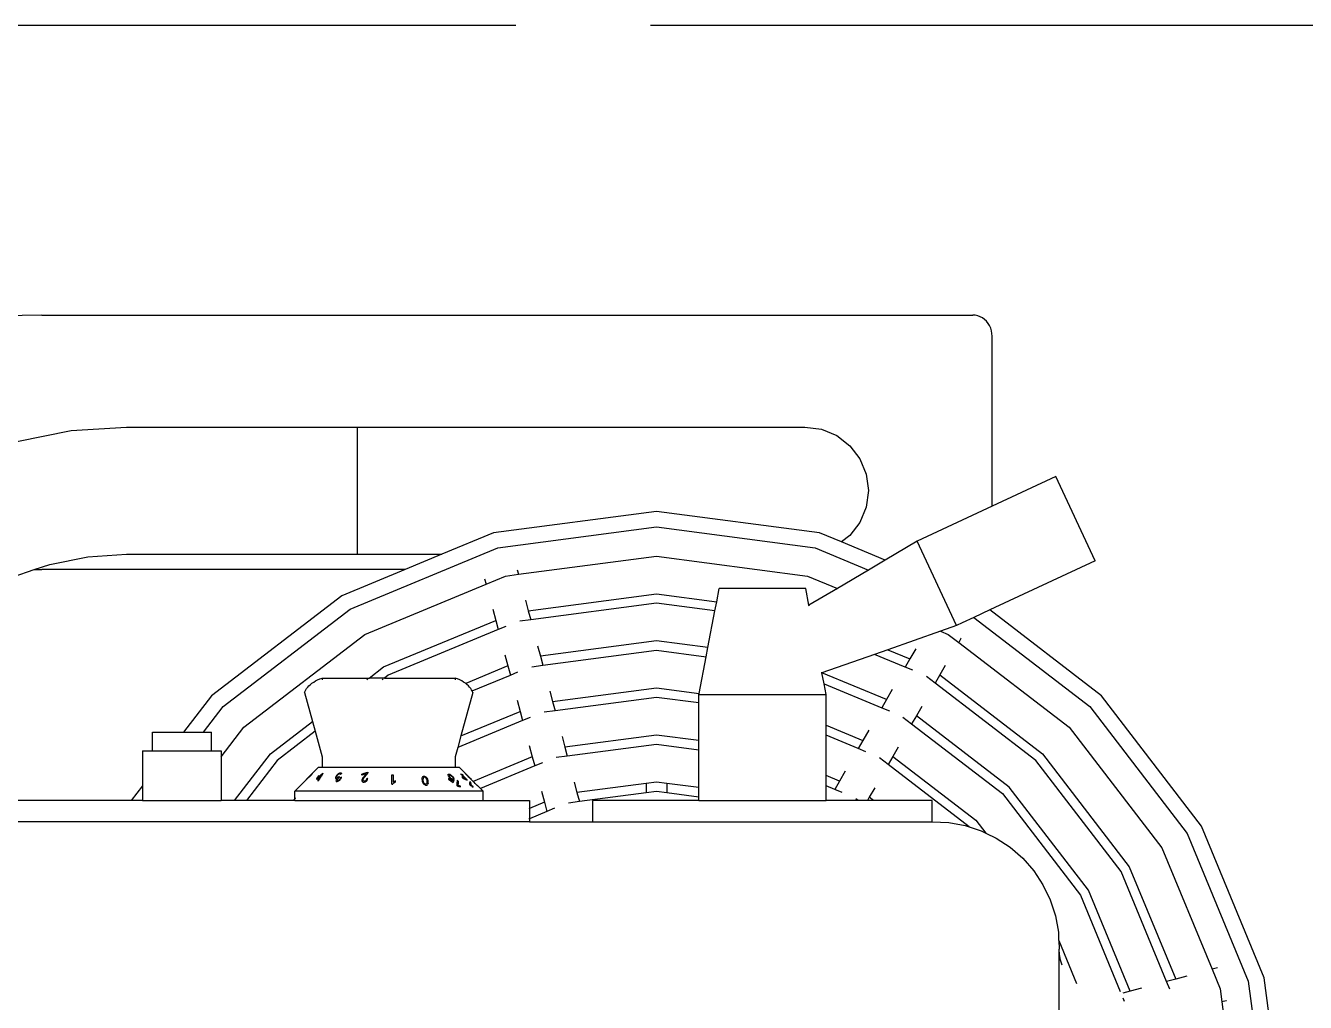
# Model space of a CAD drawing. Header units: millimetres. Extents: x 44692 to 659456, y -26273 to 96111.
# Drawn here: x 258640.4 to 259122.4, y -8100.8 to -7733 of the extents above; entities that cross this region are included whole.
import ezdxf

# ---------------------------------------------------------------- set-up
doc = ezdxf.new("R2010")
doc.units = ezdxf.units.MM
doc.header["$LTSCALE"] = 100
doc.linetypes.add('DASHEDX2', pattern=[3.048, 2.54, -0.508])
doc.layers.add('Area proceso', color=90, linetype='DASHEDX2')
doc.layers.add('Maquinas', color=200, linetype='Continuous')

msp = doc.modelspace()

# ---------------------------------------------------------------- linework, layer by layer
at = {"layer": 'Area proceso'}
msp.add_line((259129.787, -7733.017), (258313.787, -7733.017), dxfattribs=at)
at = {"layer": 'Maquinas'}
for p, q in [((258646.502, -7842.003), (258631.702, -7842.283)), ((258646.502, -7842.003), (258889.753, -7842.003)), ((258711.633, -7842.003), (258711.633, -7842.071)), ((258889.753, -7842.071), (258889.753, -7842.003)), ((258889.753, -7842.003), (258997.089, -7842.003)), ((258998.045, -7842.071), (258997.089, -7842.003)), ((258998.984, -7842.275), (258998.045, -7842.071)), ((258999.892, -7842.61), (258998.984, -7842.275)), ((259000.751, -7843.072), (258999.892, -7842.61)), ((259001.547, -7843.652), (259000.751, -7843.072)), ((259002.268, -7844.341), (259001.547, -7843.652)), ((259002.899, -7845.126), (259002.268, -7844.341)), ((259003.431, -7845.994), (259002.899, -7845.126)), ((259003.855, -7846.931), (259003.431, -7845.994)), ((259004.163, -7847.919), (259003.855, -7846.931)), ((259004.35, -7848.943), (259004.163, -7847.919)), ((259004.413, -7849.985), (259004.35, -7848.943)), ((259004.413, -7914.021), (259004.413, -7849.985)), ((258657.594, -7885.533), (258678.433, -7884.167)), ((258678.433, -7884.167), (258765.279, -7884.167)), ((258765.279, -7884.167), (258933.885, -7884.167)), ((258765.279, -7884.167), (258765.279, -7932.064)), ((258933.885, -7884.167), (258940.083, -7884.983)), ((258940.083, -7884.983), (258945.859, -7887.376)), ((258637.111, -7889.607), (258657.594, -7885.533)), ((258945.859, -7887.376), (258950.819, -7891.182)), ((258950.819, -7891.182), (258954.625, -7896.141)), ((258954.625, -7896.141), (258957.018, -7901.917)), ((258957.018, -7901.917), (258957.834, -7908.116)), ((259028.412, -7902.83), (259004.413, -7914.021)), ((259043.189, -7934.519), (259028.412, -7902.83)), ((258957.834, -7908.116), (258957.018, -7914.314)), ((259004.413, -7914.021), (258976.217, -7927.169)), ((258878.005, -7915.916), (258816.673, -7923.99)), ((258939.337, -7923.99), (258878.005, -7915.916)), ((258957.018, -7914.314), (258954.625, -7920.09)), ((258818.285, -7929.658), (258878.005, -7921.796)), ((258878.005, -7921.796), (258937.725, -7929.658)), ((258954.625, -7920.09), (258950.819, -7925.05)), ((258816.673, -7923.99), (258797.18, -7932.064)), ((258947.691, -7927.45), (258939.337, -7923.99)), ((258950.819, -7925.05), (258947.691, -7927.45)), ((258964.172, -7934.277), (258947.691, -7927.45)), ((258976.217, -7927.169), (258964.172, -7934.277)), ((258990.994, -7958.858), (258976.217, -7927.169)), ((258649.507, -7935.872), (258663.846, -7933.02)), ((258663.846, -7933.02), (258678.433, -7932.064)), ((258678.433, -7932.064), (258765.279, -7932.064)), ((258762.635, -7952.709), (258818.285, -7929.658)), ((258765.279, -7932.064), (258797.18, -7932.064)), ((258797.18, -7932.064), (258783.34, -7937.797)), ((258826.038, -7939.625), (258878.005, -7932.784)), ((258878.005, -7932.784), (258934.881, -7940.272)), ((258937.725, -7929.658), (258957.864, -7938)), ((258635.664, -7940.572), (258643.681, -7937.85)), ((258643.681, -7937.85), (258649.507, -7935.872)), ((258643.681, -7937.85), (258646.502, -7937.797)), ((258783.34, -7937.797), (258646.502, -7937.797)), ((258711.633, -7937.729), (258711.633, -7937.797)), ((258783.34, -7937.797), (258759.52, -7947.664)), ((258825.586, -7937.936), (258826.038, -7939.625)), ((258957.864, -7938), (258946.124, -7944.929)), ((258964.172, -7934.277), (258957.864, -7938)), ((259043.189, -7934.519), (259003.486, -7953.032)), ((258813.253, -7941.261), (258813.802, -7943.307)), ((258813.802, -7943.307), (258821.129, -7940.272)), ((258821.129, -7940.272), (258826.038, -7939.625)), ((258934.881, -7940.272), (258946.124, -7944.929)), ((258759.52, -7947.664), (258710.442, -7985.323)), ((258768.129, -7962.225), (258813.802, -7943.307)), ((258829.708, -7953.32), (258878.005, -7946.961)), ((258878.005, -7946.961), (258900.681, -7949.947)), ((258900.681, -7949.947), (258901.634, -7944.982)), ((258934.204, -7944.982), (258901.634, -7944.982)), ((258935.409, -7951.253), (258934.204, -7944.982)), ((258946.124, -7944.929), (258935.409, -7951.253)), ((258714.847, -7989.378), (258762.635, -7952.709)), ((258828.652, -7949.378), (258829.708, -7953.32)), ((258878.005, -7950.506), (258830.625, -7956.743)), ((258900.017, -7953.404), (258878.005, -7950.506)), ((258900.017, -7953.404), (258900.681, -7949.947)), ((258935.476, -7951.602), (258935.409, -7951.253)), ((258775.218, -7974.503), (258817.471, -7957.001)), ((258816.335, -7952.763), (258817.471, -7957.001)), ((258817.471, -7957.001), (258818.388, -7960.425)), ((258830.625, -7956.743), (258826.51, -7957.285)), ((258829.708, -7953.32), (258830.625, -7956.743)), ((258897.362, -7967.232), (258900.017, -7953.404)), ((258997.459, -7955.843), (258993.086, -7957.882)), ((259003.486, -7953.032), (258997.459, -7955.843)), ((258997.459, -7955.843), (259041.163, -7989.378)), ((259045.568, -7985.323), (259003.486, -7953.032)), ((258722.616, -7997.148), (258768.129, -7962.225)), ((258818.388, -7960.425), (258776.99, -7977.573)), ((258821.249, -7959.24), (258818.388, -7960.425)), ((258984.926, -7961.001), (258965.099, -7968.003)), ((258990.994, -7958.858), (258984.926, -7961.001)), ((258984.926, -7961.001), (258987.881, -7962.225)), ((258987.881, -7962.225), (258991.81, -7965.239)), ((258993.086, -7957.882), (258990.994, -7958.858)), ((258833.238, -7966.496), (258834.294, -7970.438)), ((258878.005, -7964.683), (258834.294, -7970.438)), ((258897.362, -7967.232), (258878.005, -7964.683)), ((258992.633, -7963.85), (258991.81, -7965.239)), ((258991.81, -7965.239), (259033.393, -7997.148)), ((258992.633, -7963.85), (258992.684, -7963.725)), ((258820.922, -7969.881), (258822.058, -7974.119)), ((258834.294, -7970.438), (258835.212, -7973.862)), ((258835.212, -7973.862), (258878.005, -7968.228)), ((258878.005, -7968.228), (258896.699, -7970.689)), ((258894.044, -7984.517), (258896.699, -7970.689)), ((258896.699, -7970.689), (258897.362, -7967.232)), ((258960.143, -7969.753), (258940.316, -7976.755)), ((258965.099, -7968.003), (258960.143, -7969.753)), ((258971.693, -7974.538), (258960.143, -7969.753)), ((258965.099, -7968.003), (258973.465, -7971.468)), ((258973.465, -7971.468), (258971.693, -7974.538)), ((258975.659, -7967.669), (258973.465, -7971.468)), ((258769.778, -7978.677), (258775.218, -7974.503)), ((258822.058, -7974.119), (258806.141, -7980.712)), ((258822.058, -7974.119), (258822.975, -7977.543)), ((258822.975, -7977.543), (258825.836, -7976.358)), ((258831.097, -7974.403), (258835.212, -7973.862)), ((258940.316, -7976.755), (258940.241, -7976.425)), ((258964.604, -7986.816), (258940.316, -7976.755)), ((258941.097, -7980.883), (258940.316, -7976.755)), ((258974.554, -7975.723), (258971.693, -7974.538)), ((258986.761, -7973.984), (258984.721, -7977.518)), ((258746.635, -7982.057), (258747.101, -7981.561)), ((258747.101, -7981.561), (258747.634, -7981.082)), ((258747.634, -7981.082), (258748.229, -7980.622)), ((258748.229, -7980.622), (258748.886, -7980.183)), ((258748.886, -7980.183), (258749.601, -7979.767)), ((258749.601, -7979.767), (258750.37, -7979.376)), ((258750.37, -7979.376), (258751.19, -7979.012)), ((258751.19, -7979.012), (258752.058, -7978.677)), ((258752.058, -7978.677), (258769.778, -7978.677)), ((258752.058, -7979.012), (258752.058, -7979.376)), ((258768.867, -7979.376), (258769.341, -7979.012)), ((258775.55, -7978.677), (258769.778, -7978.677)), ((258775.114, -7979.012), (258774.639, -7979.376)), ((258776.99, -7977.573), (258775.55, -7978.677)), ((258775.55, -7978.677), (258802.195, -7978.677)), ((258803.063, -7979.012), (258802.195, -7978.677)), ((258802.195, -7979.012), (258802.195, -7979.376)), ((258803.883, -7979.376), (258803.063, -7979.012)), ((258804.652, -7979.767), (258803.883, -7979.376)), ((258805.367, -7980.183), (258804.652, -7979.767)), ((258806.024, -7980.622), (258805.367, -7980.183)), ((258806.141, -7980.712), (258806.024, -7980.622)), ((258806.619, -7981.082), (258806.141, -7980.712)), ((258807.152, -7981.561), (258806.619, -7981.082)), ((258807.618, -7982.057), (258807.152, -7981.561)), ((258808.549, -7983.518), (258822.975, -7977.543)), ((258941.097, -7980.883), (258962.832, -7989.885)), ((258941.868, -7984.896), (258941.097, -7980.883)), ((258982.949, -7980.587), (258979.656, -7978.06)), ((258984.721, -7977.518), (258982.949, -7980.587)), ((259020.862, -8009.679), (258982.949, -7980.587)), ((258984.721, -7977.518), (259023.368, -8007.173)), ((258710.442, -7985.323), (258699.909, -7999.049)), ((258745.469, -7984.164), (258745.653, -7983.624)), ((258745.469, -7984.164), (258748.44, -7995.05)), ((258745.653, -7983.624), (258745.909, -7983.091)), ((258745.909, -7983.091), (258746.237, -7982.568)), ((258746.237, -7982.568), (258746.635, -7982.057)), ((258808.784, -7984.164), (258804.331, -8000.48)), ((258808.016, -7982.568), (258807.618, -7982.057)), ((258808.344, -7983.091), (258808.016, -7982.568)), ((258808.549, -7983.518), (258808.344, -7983.091)), ((258808.6, -7983.624), (258808.549, -7983.518)), ((258808.784, -7984.164), (258808.6, -7983.624)), ((258837.825, -7983.615), (258838.881, -7987.556)), ((258838.881, -7987.556), (258878.005, -7982.405)), ((258878.005, -7985.95), (258839.799, -7990.98)), ((258878.005, -7982.405), (258894.044, -7984.517)), ((258893.971, -7988.052), (258878.005, -7985.95)), ((258893.971, -7984.896), (258894.044, -7984.517)), ((258893.971, -7988.052), (258893.971, -7984.896)), ((258893.971, -7984.896), (258941.868, -7984.896)), ((258941.868, -7996.416), (258941.868, -7984.896)), ((258966.798, -7983.016), (258964.604, -7986.816)), ((259083.227, -8034.401), (259045.568, -7985.323)), ((258707.426, -7999.049), (258714.847, -7989.378)), ((258804.331, -8000.48), (258826.645, -7991.237)), ((258825.509, -7987), (258826.645, -7991.237)), ((258826.645, -7991.237), (258827.562, -7994.661)), ((258839.799, -7990.98), (258835.683, -7991.521)), ((258838.881, -7987.556), (258839.799, -7990.98)), ((258893.971, -8002.229), (258893.971, -7988.052)), ((258964.604, -7986.816), (258962.832, -7989.885)), ((258962.832, -7989.885), (258965.693, -7991.07)), ((258977.9, -7989.331), (258975.86, -7992.865)), ((259041.163, -7989.378), (259077.832, -8037.166)), ((258732.642, -8007.173), (258748.44, -7995.05)), ((258748.44, -7995.05), (258749.439, -7998.713)), ((258827.562, -7994.661), (258803.161, -8004.768)), ((258830.423, -7993.476), (258827.562, -7994.661)), ((258970.795, -7993.408), (258974.088, -7995.935)), ((258975.86, -7992.865), (258974.088, -7995.935)), ((258974.088, -7995.935), (259008.331, -8022.21)), ((259010.837, -8019.704), (258975.86, -7992.865)), ((258688.142, -8006.069), (258688.142, -7999.049)), ((258688.142, -7999.049), (258699.909, -7999.049)), ((258699.909, -7999.049), (258707.426, -7999.049)), ((258707.426, -7999.049), (258710.366, -7999.049)), ((258710.366, -8006.069), (258710.366, -7999.049)), ((258714.07, -8008.286), (258722.616, -7997.148)), ((258749.439, -7998.713), (258735.148, -8009.679)), ((258749.439, -7998.713), (258752.058, -8008.308)), ((258804.331, -8000.48), (258803.161, -8004.768)), ((258842.412, -8000.733), (258843.468, -8004.674)), ((258878.005, -8000.127), (258843.468, -8004.674)), ((258893.971, -8002.229), (258878.005, -8000.127)), ((258941.868, -7996.416), (258955.743, -8002.163)), ((258941.868, -8000.22), (258941.868, -7996.416)), ((258953.971, -8005.233), (258941.868, -8000.22)), ((258941.868, -8015.434), (258941.868, -8000.22)), ((258957.937, -7998.364), (258955.743, -8002.163)), ((259033.393, -7997.148), (259068.316, -8042.66)), ((258803.161, -8004.768), (258802.195, -8008.308)), ((258830.096, -8004.118), (258831.231, -8008.356)), ((258843.468, -8004.674), (258844.385, -8008.098)), ((258878.005, -8003.672), (258844.385, -8008.098)), ((258893.971, -8005.774), (258878.005, -8003.672)), ((258893.971, -8005.774), (258893.971, -8002.229)), ((258955.743, -8002.163), (258953.971, -8005.233)), ((258956.832, -8006.418), (258953.971, -8005.233)), ((258969.039, -8004.679), (258966.999, -8008.213)), ((258684.438, -8006.069), (258684.438, -8019.212)), ((258684.438, -8006.069), (258688.142, -8006.069)), ((258688.142, -8006.069), (258710.366, -8006.069)), ((258710.366, -8006.069), (258714.07, -8006.069)), ((258714.07, -8006.069), (258714.07, -8008.286)), ((258714.07, -8008.286), (258714.07, -8024.81)), ((258719.108, -8024.81), (258732.642, -8007.173)), ((258735.148, -8009.679), (258723.537, -8024.81)), ((258752.058, -8008.308), (258752.058, -8012.405)), ((258802.195, -8008.308), (258802.195, -8012.405)), ((258831.231, -8008.356), (258808.921, -8017.597)), ((258831.231, -8008.356), (258832.149, -8011.779)), ((258844.385, -8008.098), (258840.27, -8008.64)), ((258893.971, -8019.951), (258893.971, -8005.774)), ((258965.227, -8011.283), (258961.934, -8008.756)), ((258966.999, -8008.213), (258965.227, -8011.283)), ((258966.999, -8008.213), (258998.306, -8032.236)), ((259052.969, -8051.521), (259020.862, -8009.679)), ((259023.368, -8007.173), (259056.038, -8049.749)), ((258750.594, -8012.405), (258741.783, -8021.266)), ((258747.919, -8015.189), (258746.186, -8016.927)), ((258747.44, -8015.616), (258747.645, -8015.407)), ((258747.765, -8015.272), (258747.443, -8015.598)), ((258747.652, -8015.38), (258747.451, -8015.587)), ((258747.577, -8015.499), (258747.653, -8015.393)), ((258747.594, -8015.44), (258747.742, -8015.288)), ((258747.645, -8015.407), (258747.828, -8015.22)), ((258747.801, -8015.22), (258747.652, -8015.38)), ((258747.653, -8015.393), (258747.765, -8015.272)), ((258747.742, -8015.288), (258747.855, -8015.173)), ((258747.839, -8015.176), (258747.801, -8015.22)), ((258747.828, -8015.22), (258747.989, -8015.052)), ((258747.884, -8015.133), (258747.839, -8015.176)), ((258747.855, -8015.173), (258748.257, -8014.769)), ((258748.333, -8014.681), (258747.884, -8015.133)), ((258748.071, -8014.972), (258747.919, -8015.189)), ((258747.989, -8015.052), (258748.124, -8014.91)), ((258748.257, -8014.769), (258748.071, -8014.972)), ((258748.124, -8014.91), (258748.226, -8014.8)), ((258748.226, -8014.8), (258748.295, -8014.721)), ((258750.457, -8015.753), (258750.885, -8015.366)), ((258752.058, -8012.405), (258750.594, -8012.405)), ((258750.885, -8015.753), (258752.397, -8014.432)), ((258751.976, -8014.995), (258750.885, -8015.949)), ((258750.885, -8015.366), (258750.885, -8015.602)), ((258750.97, -8016.597), (258751.976, -8014.995)), ((258752.397, -8014.628), (258751.686, -8015.753)), ((258802.195, -8012.405), (258752.058, -8012.405)), ((258752.397, -8014.432), (258752.397, -8014.628)), ((258757.456, -8015.43), (258757.832, -8014.998)), ((258757.629, -8015.67), (258757.895, -8015.248)), ((258757.832, -8014.998), (258758.054, -8014.804)), ((258758.016, -8015.117), (258757.895, -8015.248)), ((258758.15, -8014.998), (258758.016, -8015.117)), ((258758.054, -8014.804), (258758.297, -8014.624)), ((258758.295, -8014.89), (258758.15, -8014.998)), ((258758.357, -8014.856), (258758.295, -8014.89)), ((258758.297, -8014.624), (258758.517, -8014.488)), ((258758.53, -8014.77), (258758.357, -8014.856)), ((258758.517, -8014.488), (258758.629, -8014.434)), ((258758.726, -8014.741), (258758.53, -8014.77)), ((258758.629, -8014.434), (258758.717, -8014.396)), ((258758.717, -8014.396), (258758.898, -8014.35)), ((258758.878, -8014.812), (258758.726, -8014.741)), ((258758.977, -8014.995), (258758.878, -8014.812)), ((258758.898, -8014.35), (258759.059, -8014.342)), ((258759.405, -8014.681), (258758.977, -8014.995)), ((258759.059, -8014.342), (258759.194, -8014.373)), ((258759.194, -8014.373), (258759.297, -8014.439)), ((258759.297, -8014.439), (258759.367, -8014.542)), ((258759.367, -8014.542), (258759.405, -8014.681)), ((258767.025, -8014.827), (258767.936, -8014.503)), ((258767.025, -8015.214), (258767.025, -8014.827)), ((258767.795, -8014.94), (258767.025, -8015.214)), ((258768.734, -8014.663), (258767.795, -8014.94)), ((258767.936, -8014.503), (258769.328, -8014.092)), ((258767.961, -8016.136), (258768.997, -8014.922)), ((258768.059, -8015.507), (258768.553, -8014.939)), ((258768.553, -8014.939), (258768.734, -8014.663)), ((258769.164, -8014.651), (258768.997, -8014.922)), ((258769.278, -8014.393), (258769.164, -8014.651)), ((258769.318, -8014.241), (258769.278, -8014.393)), ((258769.328, -8014.092), (258769.318, -8014.241)), ((258778.384, -8018.605), (258778.384, -8015.085)), ((258778.384, -8015.085), (258778.62, -8015.089)), ((258778.62, -8015.089), (258778.812, -8015.104)), ((258778.812, -8015.104), (258778.812, -8017.839)), ((258799.529, -8015.108), (258799.546, -8014.977)), ((258799.548, -8015.282), (258799.529, -8015.108)), ((258799.546, -8014.977), (258799.597, -8014.884)), ((258799.607, -8015.471), (258799.548, -8015.282)), ((258799.597, -8014.884), (258799.684, -8014.828)), ((258799.684, -8014.828), (258799.804, -8014.81)), ((258799.804, -8014.81), (258799.987, -8014.837)), ((258799.996, -8015.335), (258799.983, -8015.44)), ((258799.987, -8014.837), (258800.201, -8014.922)), ((258800.036, -8015.264), (258799.996, -8015.335)), ((258800.103, -8015.225), (258800.036, -8015.264)), ((258800.197, -8015.22), (258800.103, -8015.225)), ((258800.309, -8015.244), (258800.197, -8015.22)), ((258800.201, -8014.922), (258800.445, -8015.064)), ((258800.434, -8015.296), (258800.309, -8015.244)), ((258800.571, -8015.376), (258800.434, -8015.296)), ((258800.445, -8015.064), (258800.719, -8015.263)), ((258800.719, -8015.484), (258800.571, -8015.376)), ((258800.719, -8015.263), (258800.946, -8015.451)), ((258803.851, -8012.405), (258802.195, -8012.405)), ((258803.851, -8012.405), (258808.921, -8017.597)), ((258804.31, -8014.714), (258804.78, -8015.157)), ((258804.31, -8014.853), (258804.31, -8014.714)), ((258804.618, -8015.144), (258804.31, -8014.853)), ((258804.78, -8015.296), (258804.618, -8015.144)), ((258804.78, -8014.869), (258805.208, -8015.281)), ((258804.78, -8015.144), (258804.78, -8014.91)), ((258804.78, -8015.296), (258804.78, -8015.612)), ((258805.208, -8015.364), (258805.208, -8015.281)), ((258805.208, -8015.56), (258805.208, -8015.364)), ((258805.93, -8014.503), (258805.972, -8014.541)), ((258806.013, -8014.594), (258805.95, -8014.527)), ((258805.972, -8014.541), (258806.062, -8014.628)), ((258806.117, -8014.701), (258806.013, -8014.594)), ((258806.062, -8014.628), (258806.101, -8014.671)), ((258806.101, -8014.671), (258806.306, -8014.886)), ((258806.101, -8014.718), (258806.133, -8014.76)), ((258806.262, -8014.85), (258806.117, -8014.701)), ((258806.222, -8014.82), (258806.131, -8014.738)), ((258806.133, -8014.76), (258806.228, -8014.866)), ((258806.372, -8014.964), (258806.222, -8014.82)), ((258806.228, -8014.866), (258806.383, -8015.032)), ((258806.44, -8015.031), (258806.262, -8014.85)), ((258806.306, -8014.886), (258806.581, -8015.167)), ((258806.581, -8015.167), (258806.372, -8014.964)), ((258806.383, -8015.032), (258806.588, -8015.243)), ((258806.432, -8015.004), (258806.384, -8014.96)), ((258806.397, -8014.975), (258806.436, -8015.017)), ((258806.492, -8015.062), (258806.432, -8015.004)), ((258806.436, -8015.017), (258806.501, -8015.084)), ((258806.639, -8015.233), (258806.44, -8015.031)), ((258806.576, -8015.146), (258806.492, -8015.062)), ((258806.501, -8015.084), (258806.592, -8015.177)), ((258806.58, -8015.21), (258806.541, -8015.16)), ((258806.554, -8015.167), (258806.595, -8015.203)), ((258806.7, -8015.338), (258806.58, -8015.21)), ((258806.588, -8015.243), (258806.847, -8015.513)), ((258806.592, -8015.177), (258806.702, -8015.29)), ((258806.595, -8015.203), (258806.664, -8015.267)), ((258806.679, -8015.252), (258806.596, -8015.165)), ((258806.861, -8015.457), (258806.639, -8015.233)), ((258806.664, -8015.267), (258806.759, -8015.359)), ((258806.795, -8015.371), (258806.679, -8015.252)), ((258806.882, -8015.527), (258806.7, -8015.338)), ((258806.702, -8015.29), (258806.823, -8015.413)), ((258806.759, -8015.359), (258806.992, -8015.588)), ((258807.066, -8015.646), (258806.795, -8015.371)), ((258832.149, -8011.779), (258811.666, -8020.263)), ((258835.009, -8010.594), (258832.149, -8011.779)), ((258949.076, -8013.712), (258946.882, -8017.511)), ((258995.783, -8034.729), (258965.227, -8011.283)), ((258684.438, -8019.212), (258680.142, -8024.81)), ((258684.438, -8019.212), (258684.438, -8024.81)), ((258746.079, -8016.945), (258746.04, -8016.988)), ((258746.042, -8016.994), (258746.101, -8016.938)), ((258746.177, -8016.857), (258746.091, -8016.935)), ((258746.101, -8016.938), (258746.199, -8016.842)), ((258746.298, -8016.744), (258746.177, -8016.857)), ((258746.186, -8016.894), (258747.577, -8015.499)), ((258746.199, -8016.842), (258746.336, -8016.707)), ((258746.481, -8016.569), (258746.298, -8016.744)), ((258746.336, -8016.707), (258746.502, -8016.543)), ((258746.695, -8016.361), (258746.481, -8016.569)), ((258746.528, -8016.506), (258746.489, -8016.542)), ((258746.49, -8016.536), (258746.53, -8016.493)), ((258746.502, -8016.543), (258746.686, -8016.359)), ((258746.592, -8016.443), (258746.528, -8016.506)), ((258746.53, -8016.493), (258746.597, -8016.431)), ((258746.682, -8016.355), (258746.592, -8016.443)), ((258746.597, -8016.431), (258746.69, -8016.343)), ((258746.793, -8016.245), (258746.682, -8016.355)), ((258746.686, -8016.359), (258746.887, -8016.158)), ((258746.69, -8016.343), (258746.803, -8016.234)), ((258746.939, -8016.119), (258746.695, -8016.361)), ((258746.919, -8016.118), (258746.793, -8016.245)), ((258746.803, -8016.234), (258746.928, -8016.112)), ((258746.887, -8016.158), (258747.106, -8015.938)), ((258747.062, -8015.976), (258746.919, -8016.118)), ((258746.928, -8016.112), (258747.065, -8015.977)), ((258746.939, -8016.119), (258747.44, -8015.616)), ((258747.062, -8015.976), (258747.417, -8015.618)), ((258747.451, -8015.587), (258747.065, -8015.977)), ((258747.443, -8015.598), (258747.106, -8015.938)), ((258747.417, -8015.618), (258747.594, -8015.44)), ((258750.314, -8016.252), (258749.986, -8016.548)), ((258749.986, -8016.734), (258750.457, -8016.322)), ((258749.986, -8016.548), (258749.986, -8016.625)), ((258749.986, -8016.625), (258749.986, -8016.734)), ((258750.457, -8016.127), (258750.314, -8016.252)), ((258750.457, -8015.753), (258750.457, -8016.089)), ((258750.457, -8016.322), (258750.457, -8017.202)), ((258750.457, -8017.476), (258750.806, -8017.182)), ((258750.457, -8017.202), (258750.457, -8017.476)), ((258750.806, -8017.182), (258751.686, -8015.753)), ((258750.885, -8015.753), (258750.885, -8015.602)), ((258750.885, -8016.698), (258750.885, -8015.949)), ((258750.97, -8016.597), (258750.885, -8016.736)), ((258757.144, -8016.054), (258757.123, -8016.231)), ((258757.123, -8016.231), (258757.166, -8016.433)), ((258757.206, -8015.861), (258757.144, -8016.054)), ((258757.166, -8016.433), (258757.28, -8016.523)), ((258757.31, -8015.653), (258757.206, -8015.861)), ((258757.294, -8016.536), (258757.5, -8016.553)), ((258757.324, -8017.134), (258757.294, -8017.323)), ((258757.294, -8017.323), (258757.326, -8017.484)), ((258757.456, -8015.43), (258757.31, -8015.653)), ((258757.415, -8016.924), (258757.324, -8017.134)), ((258757.326, -8017.484), (258757.421, -8017.596)), ((258757.566, -8016.698), (258757.415, -8016.924)), ((258757.421, -8017.596), (258757.577, -8017.647)), ((258757.5, -8016.553), (258757.774, -8016.466)), ((258757.774, -8016.466), (258757.566, -8016.698)), ((258757.577, -8015.917), (258757.59, -8015.798)), ((258757.606, -8016.018), (258757.577, -8015.917)), ((258757.577, -8017.647), (258757.789, -8017.627)), ((258757.59, -8015.798), (258757.629, -8015.67)), ((258757.625, -8016.09), (258757.606, -8016.018)), ((258757.685, -8016.142), (258757.625, -8016.09)), ((258757.769, -8016.17), (258757.685, -8016.142)), ((258757.734, -8017.054), (258757.748, -8016.936)), ((258757.774, -8017.198), (258757.734, -8017.054)), ((258757.748, -8016.936), (258757.789, -8016.816)), ((258757.872, -8016.171), (258757.769, -8016.17)), ((258757.893, -8017.26), (258757.774, -8017.198)), ((258757.789, -8016.816), (258757.857, -8016.695)), ((258757.789, -8017.627), (258758.04, -8017.541)), ((258757.857, -8016.695), (258757.953, -8016.571)), ((258757.988, -8016.145), (258757.872, -8016.171)), ((258758.076, -8017.236), (258757.893, -8017.26)), ((258757.953, -8016.571), (258758.185, -8016.341)), ((258758.259, -8016.012), (258757.988, -8016.145)), ((258758.04, -8017.541), (258758.247, -8017.429)), ((258758.304, -8017.123), (258758.076, -8017.236)), ((258758.185, -8016.341), (258758.445, -8016.15)), ((258758.247, -8017.429), (258758.314, -8017.397)), ((258758.561, -8015.785), (258758.259, -8016.012)), ((258758.535, -8016.946), (258758.304, -8017.123)), ((258758.314, -8017.397), (258758.512, -8017.27)), ((258758.445, -8016.15), (258758.514, -8016.11)), ((258758.512, -8017.27), (258758.694, -8017.129)), ((258758.514, -8016.11), (258758.561, -8015.785)), ((258758.72, -8016.743), (258758.535, -8016.946)), ((258758.694, -8017.129), (258758.858, -8016.973)), ((258758.857, -8016.503), (258758.72, -8016.743)), ((258758.91, -8016.319), (258758.857, -8016.503)), ((258758.858, -8016.973), (258759.006, -8016.802)), ((258758.934, -8016.234), (258758.91, -8016.319)), ((258759.362, -8016.047), (258758.971, -8016.216)), ((258759.006, -8016.802), (258759.132, -8016.622)), ((258759.132, -8016.622), (258759.234, -8016.436)), ((258759.234, -8016.436), (258759.311, -8016.244)), ((258759.311, -8016.244), (258759.362, -8016.047)), ((258767.051, -8017.005), (258767.03, -8017.208)), ((258767.03, -8017.208), (258767.038, -8017.294)), ((258767.038, -8017.294), (258767.048, -8017.39)), ((258767.048, -8017.39), (258767.103, -8017.547)), ((258767.115, -8016.791), (258767.051, -8017.005)), ((258767.103, -8017.547), (258767.194, -8017.678)), ((258767.229, -8016.555), (258767.115, -8016.791)), ((258767.194, -8017.678), (258767.322, -8017.782)), ((258767.323, -8016.407), (258767.229, -8016.555)), ((258767.322, -8017.782), (258767.481, -8017.852)), ((258767.399, -8016.292), (258767.323, -8016.407)), ((258767.663, -8015.959), (258767.399, -8016.292)), ((258767.469, -8017.085), (258767.519, -8016.83)), ((258767.515, -8017.297), (258767.469, -8017.085)), ((258767.481, -8017.852), (258767.667, -8017.881)), ((258767.651, -8017.444), (258767.515, -8017.297)), ((258767.519, -8016.83), (258767.669, -8016.531)), ((258767.861, -8017.508), (258767.651, -8017.444)), ((258768.059, -8015.507), (258767.663, -8015.959)), ((258767.667, -8017.881), (258767.878, -8017.869)), ((258767.669, -8016.531), (258767.961, -8016.136)), ((258768.125, -8017.472), (258767.861, -8017.508)), ((258767.878, -8017.869), (258768.116, -8017.815)), ((258768.116, -8017.815), (258768.352, -8017.73)), ((258768.404, -8017.345), (258768.125, -8017.472)), ((258768.352, -8017.73), (258768.562, -8017.621)), ((258768.519, -8017.255), (258768.404, -8017.345)), ((258768.62, -8017.147), (258768.519, -8017.255)), ((258768.562, -8017.621), (258768.747, -8017.489)), ((258768.701, -8017.026), (258768.62, -8017.147)), ((258768.76, -8016.894), (258768.701, -8017.026)), ((258768.747, -8017.489), (258768.908, -8017.333)), ((258768.808, -8016.598), (258768.76, -8016.894)), ((258769.128, -8016.535), (258768.808, -8016.598)), ((258768.926, -8017.309), (258769.039, -8017.161)), ((258769.039, -8017.161), (258769.14, -8016.969)), ((258769.247, -8016.519), (258769.128, -8016.535)), ((258769.14, -8016.969), (258769.209, -8016.755)), ((258769.209, -8016.755), (258769.247, -8016.519)), ((258778.384, -8018.605), (258778.66, -8018.609)), ((258778.778, -8018.431), (258778.66, -8018.609)), ((258778.778, -8018.431), (258778.811, -8018.383)), ((258778.811, -8018.383), (258779.04, -8018.164)), ((258778.991, -8017.705), (258778.812, -8017.839)), ((258779.217, -8017.575), (258778.991, -8017.705)), ((258779.04, -8018.164), (258779.331, -8017.965)), ((258779.668, -8017.389), (258779.217, -8017.575)), ((258779.331, -8017.965), (258779.668, -8017.804)), ((258779.668, -8017.804), (258779.668, -8017.389)), ((258789.724, -8016.824), (258789.773, -8016.253)), ((258789.724, -8016.824), (258789.743, -8017.264)), ((258789.743, -8017.264), (258789.802, -8017.62)), ((258789.773, -8016.253), (258789.85, -8015.966)), ((258789.802, -8017.62), (258789.895, -8017.918)), ((258789.85, -8015.966), (258790.007, -8015.734)), ((258789.895, -8017.918), (258790.018, -8018.185)), ((258790.007, -8015.734), (258790.226, -8015.607)), ((258790.018, -8018.185), (258790.184, -8018.434)), ((258790.163, -8017), (258790.176, -8016.651)), ((258790.171, -8017.225), (258790.163, -8017)), ((258790.176, -8017.365), (258790.171, -8017.225)), ((258790.276, -8016.18), (258790.176, -8016.651)), ((258790.214, -8017.678), (258790.176, -8017.365)), ((258790.184, -8018.434), (258790.368, -8018.622)), ((258790.276, -8017.935), (258790.214, -8017.678)), ((258790.226, -8015.607), (258790.36, -8015.585)), ((258790.364, -8016.058), (258790.276, -8016.18)), ((258790.364, -8018.134), (258790.276, -8017.935)), ((258790.36, -8015.585), (258790.51, -8015.594)), ((258790.47, -8015.992), (258790.364, -8016.058)), ((258790.471, -8018.29), (258790.364, -8018.134)), ((258790.368, -8018.622), (258790.597, -8018.789)), ((258790.589, -8015.964), (258790.47, -8015.992)), ((258790.691, -8018.495), (258790.471, -8018.29)), ((258790.51, -8015.594), (258790.677, -8015.633)), ((258790.718, -8015.973), (258790.589, -8015.964)), ((258790.597, -8018.789), (258790.86, -8018.917)), ((258790.677, -8015.633), (258790.86, -8015.702)), ((258790.86, -8016.02), (258790.718, -8015.973)), ((258790.865, -8018.599), (258790.721, -8018.519)), ((258790.86, -8015.702), (258791.098, -8015.828)), ((258791.001, -8016.099), (258790.86, -8016.02)), ((258790.86, -8018.917), (258791.042, -8018.986)), ((258791.005, -8018.647), (258790.865, -8018.599)), ((258791.131, -8016.204), (258791.001, -8016.099)), ((258791.13, -8018.66), (258791.005, -8018.647)), ((258791.042, -8018.986), (258791.208, -8019.024)), ((258791.098, -8015.828), (258791.31, -8015.983)), ((258791.24, -8018.638), (258791.13, -8018.66)), ((258791.249, -8016.337), (258791.131, -8016.204)), ((258791.208, -8019.024), (258791.357, -8019.033)), ((258791.335, -8018.582), (258791.24, -8018.638)), ((258791.443, -8016.696), (258791.249, -8016.337)), ((258791.31, -8015.983), (258791.413, -8016.086)), ((258791.501, -8018.246), (258791.335, -8018.582)), ((258791.357, -8019.033), (258791.491, -8019.011)), ((258791.413, -8016.086), (258791.494, -8016.17)), ((258791.443, -8016.696), (258791.506, -8016.949)), ((258791.491, -8019.011), (258791.711, -8018.885)), ((258791.494, -8016.17), (258791.651, -8016.387)), ((258791.543, -8017.968), (258791.501, -8018.246)), ((258791.506, -8016.949), (258791.544, -8017.256)), ((258791.556, -8017.617), (258791.543, -8017.968)), ((258791.544, -8017.256), (258791.556, -8017.617)), ((258791.651, -8016.387), (258791.802, -8016.682)), ((258791.711, -8018.885), (258791.869, -8018.654)), ((258791.91, -8017.015), (258791.802, -8016.682)), ((258791.964, -8018.301), (258791.869, -8018.654)), ((258791.948, -8017.236), (258791.91, -8017.015)), ((258791.975, -8017.39), (258791.948, -8017.236)), ((258791.964, -8018.301), (258791.996, -8017.812)), ((258791.996, -8017.812), (258791.975, -8017.39)), ((258799.842, -8015.891), (258799.607, -8015.471)), ((258801.083, -8017.514), (258799.693, -8016.479)), ((258799.693, -8016.479), (258799.693, -8016.756)), ((258799.693, -8016.756), (258801.426, -8018.046)), ((258799.842, -8015.891), (258800.008, -8016.108)), ((258799.983, -8015.44), (258799.995, -8015.559)), ((258799.995, -8015.559), (258800.098, -8015.821)), ((258800.008, -8016.108), (258800.192, -8016.311)), ((258800.188, -8015.965), (258800.098, -8015.821)), ((258800.299, -8016.11), (258800.188, -8015.965)), ((258800.192, -8016.311), (258800.393, -8016.502)), ((258800.426, -8016.251), (258800.299, -8016.11)), ((258800.393, -8016.502), (258800.613, -8016.678)), ((258800.568, -8016.388), (258800.426, -8016.251)), ((258800.727, -8016.52), (258800.568, -8016.388)), ((258800.613, -8016.678), (258800.783, -8016.796)), ((258800.958, -8015.697), (258800.719, -8015.484)), ((258800.923, -8016.66), (258800.727, -8016.52)), ((258800.783, -8016.796), (258800.823, -8016.819)), ((258800.823, -8016.819), (258800.949, -8016.899)), ((258801.1, -8016.755), (258800.923, -8016.66)), ((258800.949, -8016.899), (258801.271, -8017.048)), ((258801.158, -8015.932), (258800.958, -8015.697)), ((258800.971, -8015.475), (258801.334, -8015.847)), ((258801.172, -8017.28), (258801.083, -8017.514)), ((258801.248, -8016.804), (258801.1, -8016.755)), ((258801.158, -8015.932), (258801.307, -8016.179)), ((258801.271, -8017.048), (258801.172, -8017.28)), ((258801.361, -8016.807), (258801.248, -8016.804)), ((258801.307, -8016.179), (258801.39, -8016.424)), ((258801.496, -8016.047), (258801.334, -8015.847)), ((258801.763, -8017.155), (258801.361, -8016.807)), ((258801.39, -8016.424), (258801.839, -8016.753)), ((258801.426, -8018.046), (258801.529, -8017.752)), ((258801.63, -8016.241), (258801.496, -8016.047)), ((258801.529, -8017.752), (258801.763, -8017.155)), ((258801.732, -8016.421), (258801.63, -8016.241)), ((258801.802, -8016.592), (258801.741, -8016.442)), ((258801.839, -8016.753), (258801.802, -8016.592)), ((258803.363, -8017.465), (258802.935, -8017.113)), ((258802.935, -8017.113), (258802.935, -8017.943)), ((258802.935, -8019.24), (258802.935, -8017.943)), ((258802.935, -8019.24), (258803.211, -8019.456)), ((258803.211, -8019.456), (258803.362, -8019.431)), ((258803.362, -8019.431), (258803.591, -8019.462)), ((258803.363, -8017.465), (258803.363, -8018.452)), ((258803.363, -8019.09), (258803.363, -8018.481)), ((258803.542, -8019.138), (258803.363, -8019.09)), ((258803.768, -8019.223), (258803.542, -8019.138)), ((258803.591, -8019.462), (258803.882, -8019.551)), ((258804.067, -8019.366), (258803.768, -8019.223)), ((258803.882, -8019.551), (258804.219, -8019.698)), ((258804.219, -8019.448), (258804.067, -8019.366)), ((258804.219, -8019.556), (258804.219, -8019.448)), ((258804.219, -8019.698), (258804.219, -8019.556)), ((258804.78, -8015.612), (258804.78, -8016.178)), ((258804.78, -8016.178), (258805.13, -8016.499)), ((258805.13, -8016.499), (258805.798, -8016.719)), ((258806.72, -8016.983), (258805.208, -8015.56)), ((258805.208, -8015.699), (258806.299, -8016.726)), ((258805.208, -8016.078), (258805.208, -8015.699)), ((258805.208, -8016.287), (258805.208, -8016.078)), ((258805.481, -8016.374), (258805.208, -8016.287)), ((258806.299, -8016.726), (258805.481, -8016.374)), ((258805.798, -8016.719), (258806.72, -8017.122)), ((258806.72, -8017.122), (258806.72, -8016.983)), ((258806.823, -8015.413), (258806.957, -8015.548)), ((258806.847, -8015.513), (258807.121, -8015.79)), ((258807.104, -8015.702), (258806.861, -8015.457)), ((258807.111, -8015.759), (258806.882, -8015.527)), ((258806.957, -8015.548), (258807.102, -8015.694)), ((258806.992, -8015.588), (258807.251, -8015.847)), ((258807.368, -8015.947), (258807.066, -8015.646)), ((258807.102, -8015.694), (258807.337, -8015.93)), ((258807.324, -8015.923), (258807.104, -8015.702)), ((258807.34, -8015.987), (258807.111, -8015.759)), ((258807.121, -8015.79), (258807.319, -8015.987)), ((258807.251, -8015.847), (258807.32, -8015.917)), ((258807.319, -8015.987), (258807.491, -8016.155)), ((258807.32, -8015.917), (258807.368, -8015.947)), ((258807.524, -8016.123), (258807.324, -8015.923)), ((258807.337, -8015.93), (258807.533, -8016.125)), ((258807.527, -8016.17), (258807.34, -8015.987)), ((258807.491, -8016.155), (258807.665, -8016.326)), ((258807.705, -8016.304), (258807.524, -8016.123)), ((258807.664, -8016.298), (258807.527, -8016.17)), ((258807.533, -8016.125), (258807.684, -8016.274)), ((258807.741, -8016.363), (258807.664, -8016.298)), ((258807.665, -8016.326), (258807.812, -8016.469)), ((258807.676, -8017.654), (258807.676, -8017.986)), ((258808.104, -8018.065), (258807.676, -8017.654)), ((258807.676, -8018.763), (258807.676, -8017.986)), ((258807.676, -8018.763), (258807.676, -8018.84)), ((258807.676, -8018.84), (258807.952, -8019.092)), ((258807.684, -8016.274), (258807.784, -8016.369)), ((258807.866, -8016.464), (258807.705, -8016.304)), ((258808.169, -8016.796), (258807.741, -8016.363)), ((258807.784, -8016.369), (258808.212, -8016.8)), ((258807.812, -8016.469), (258807.939, -8016.59)), ((258808.001, -8016.598), (258807.866, -8016.464)), ((258807.939, -8016.59), (258808.041, -8016.685)), ((258807.989, -8019.103), (258808.103, -8019.149)), ((258808.104, -8016.698), (258808.001, -8016.598)), ((258808.041, -8016.685), (258808.117, -8016.754)), ((258808.103, -8019.149), (258808.332, -8019.281)), ((258808.174, -8016.766), (258808.104, -8016.698)), ((258808.104, -8018.441), (258808.104, -8018.065)), ((258808.104, -8018.441), (258808.104, -8018.957)), ((258808.282, -8019.073), (258808.104, -8018.957)), ((258808.117, -8016.754), (258808.169, -8016.796)), ((258808.212, -8016.8), (258808.174, -8016.766)), ((258808.509, -8019.234), (258808.282, -8019.073)), ((258808.332, -8019.281), (258808.623, -8019.476)), ((258808.96, -8019.579), (258808.509, -8019.234)), ((258808.623, -8019.476), (258808.96, -8019.726)), ((258808.921, -8017.597), (258811.666, -8020.263)), ((258808.96, -8019.726), (258808.96, -8019.579)), ((258809.31, -8017.894), (258809.31, -8017.985)), ((258809.738, -8018.35), (258809.31, -8017.92)), ((258809.31, -8017.985), (258809.586, -8018.262)), ((258809.586, -8018.262), (258809.737, -8018.403)), ((258809.966, -8018.623), (258809.737, -8018.403)), ((258809.738, -8018.379), (258809.738, -8018.325)), ((258810.143, -8018.772), (258809.738, -8018.379)), ((258809.966, -8018.623), (258810.257, -8018.905)), ((258810.594, -8019.215), (258810.143, -8018.772)), ((258810.257, -8018.905), (258810.594, -8019.234)), ((258846.999, -8017.851), (258848.055, -8021.792)), ((258874.118, -8018.361), (258848.055, -8021.792)), ((258878.005, -8017.849), (258874.118, -8018.361)), ((258874.118, -8018.361), (258874.118, -8021.905)), ((258881.862, -8018.357), (258878.005, -8017.849)), ((258893.971, -8019.951), (258881.862, -8018.357)), ((258881.862, -8018.357), (258881.862, -8021.901)), ((258893.971, -8023.496), (258893.971, -8019.951)), ((258946.882, -8017.511), (258941.868, -8015.434)), ((258941.868, -8019.238), (258941.868, -8015.434)), ((258945.11, -8020.581), (258941.868, -8019.238)), ((258941.868, -8024.81), (258941.868, -8019.238)), ((258946.882, -8017.511), (258945.11, -8020.581)), ((258960.178, -8020.027), (258958.138, -8023.561)), ((259040.69, -8058.61), (259010.837, -8019.704)), ((258680.142, -8024.81), (258574.656, -8024.81)), ((258684.438, -8024.81), (258680.142, -8024.81)), ((258684.438, -8024.81), (258714.07, -8024.81)), ((258719.108, -8024.81), (258714.07, -8024.81)), ((258723.537, -8024.81), (258719.108, -8024.81)), ((258741.255, -8024.81), (258723.537, -8024.81)), ((258741.812, -8024.085), (258741.255, -8024.81)), ((258741.819, -8024.81), (258741.255, -8024.81)), ((258741.812, -8024.085), (258741.783, -8021.266)), ((258812.663, -8021.266), (258741.783, -8021.266)), ((258741.995, -8023.846), (258741.812, -8024.085)), ((258741.819, -8024.81), (258741.812, -8024.085)), ((258741.819, -8024.81), (258812.663, -8024.81)), ((258811.666, -8020.263), (258811.594, -8020.293)), ((258811.666, -8020.263), (258812.663, -8021.266)), ((258812.663, -8024.81), (258812.663, -8021.266)), ((258812.663, -8024.81), (258830.108, -8024.81)), ((258830.108, -8024.81), (258830.108, -8027.839)), ((258834.683, -8021.236), (258835.818, -8025.474)), ((258848.055, -8021.792), (258848.972, -8025.216)), ((258874.118, -8021.905), (258848.972, -8025.216)), ((258893.971, -8024.81), (258854.056, -8024.81)), ((258854.056, -8032.793), (258854.056, -8024.81)), ((258878.005, -8021.394), (258874.118, -8021.905)), ((258881.862, -8021.901), (258878.005, -8021.394)), ((258893.971, -8023.496), (258881.862, -8021.901)), ((258893.971, -8024.81), (258893.971, -8023.496)), ((258893.971, -8024.81), (258941.868, -8024.81)), ((258953.994, -8024.81), (258941.868, -8024.81)), ((258947.971, -8021.766), (258945.11, -8020.581)), ((258953.994, -8024.81), (258953.073, -8024.103)), ((258957.417, -8024.81), (258953.994, -8024.81)), ((258958.138, -8023.561), (258957.417, -8024.81)), ((258959.767, -8024.81), (258957.417, -8024.81)), ((258959.767, -8024.81), (258958.138, -8023.561)), ((258981.782, -8024.81), (258959.767, -8024.81)), ((258981.782, -8032.793), (258981.782, -8024.81)), ((259008.331, -8022.21), (259037.621, -8060.382)), ((258830.108, -8027.839), (258829.903, -8027.924)), ((258835.818, -8025.474), (258830.108, -8027.839)), ((258830.108, -8027.839), (258830.108, -8031.643)), ((258836.735, -8028.897), (258830.108, -8031.643)), ((258835.818, -8025.474), (258836.735, -8028.897)), ((258839.596, -8027.712), (258836.735, -8028.897)), ((258848.972, -8025.216), (258844.857, -8025.758)), ((258830.108, -8032.793), (258542.724, -8032.793)), ((258830.108, -8031.643), (258829.903, -8031.727)), ((258830.108, -8031.643), (258830.108, -8032.793)), ((258830.108, -8032.793), (258840.22, -8032.793)), ((258840.22, -8032.793), (258854.056, -8032.793)), ((258854.056, -8032.793), (258981.782, -8032.793)), ((258981.782, -8032.793), (258988.074, -8033.094)), ((258988.074, -8033.094), (258994.268, -8034.234)), ((258994.268, -8034.234), (258995.783, -8034.729)), ((258998.306, -8032.236), (259001.981, -8037.025)), ((259106.9, -8091.553), (259083.227, -8034.401)), ((258995.783, -8034.729), (259000.255, -8036.191)), ((259000.255, -8036.191), (259001.981, -8037.025)), ((259001.981, -8037.025), (259005.926, -8038.932)), ((259005.926, -8038.932), (259011.18, -8042.406)), ((259077.832, -8037.166), (259100.883, -8092.816)), ((259011.18, -8042.406), (259015.922, -8046.551)), ((259068.316, -8042.66), (259087.235, -8088.333)), ((259015.922, -8046.551), (259020.067, -8051.293)), ((259020.067, -8051.293), (259023.541, -8056.547)), ((259070.116, -8092.92), (259052.969, -8051.521)), ((259056.038, -8049.749), (259073.54, -8092.002)), ((259023.541, -8056.547), (259026.282, -8062.218)), ((259056.422, -8096.589), (259040.69, -8058.61)), ((259026.282, -8062.218), (259028.239, -8068.205)), ((259037.621, -8060.382), (259052.646, -8096.656)), ((259028.239, -8068.205), (259029.379, -8074.399)), ((259029.379, -8074.399), (259029.452, -8077.391)), ((259029.452, -8077.391), (259029.52, -8077.555)), ((259029.52, -8077.555), (259036.179, -8093.632)), ((259029.52, -8077.555), (259029.68, -8080.69)), ((259029.68, -8080.69), (259029.68, -8080.787)), ((259029.79, -8082.784), (259029.68, -8080.787)), ((259029.68, -8103.755), (259029.68, -8080.787)), ((259030.177, -8084.844), (259029.79, -8082.784)), ((259030.835, -8086.835), (259030.177, -8084.844)), ((259073.54, -8092.002), (259070.116, -8092.92)), ((259077.778, -8090.867), (259073.54, -8092.002)), ((259089.28, -8087.785), (259087.235, -8088.333)), ((259087.235, -8088.333), (259090.27, -8095.66)), ((259114.975, -8152.886), (259106.9, -8091.553)), ((259056.422, -8096.589), (259053.628, -8097.338)), ((259060.66, -8095.454), (259056.422, -8096.589)), ((259071.301, -8095.78), (259070.116, -8092.92)), ((259090.27, -8095.66), (259090.916, -8100.57)), ((259100.883, -8092.816), (259108.745, -8152.536)), ((259053.628, -8099.027), (259054.183, -8100.367)), ((259092.481, -8100.169), (259090.916, -8100.57)), ((259090.916, -8100.57), (259097.757, -8152.536)), ((259092.605, -8100.117), (259092.481, -8100.169))]:
    msp.add_line(p, q, dxfattribs=at)

doc.saveas('drawing.dxf')
